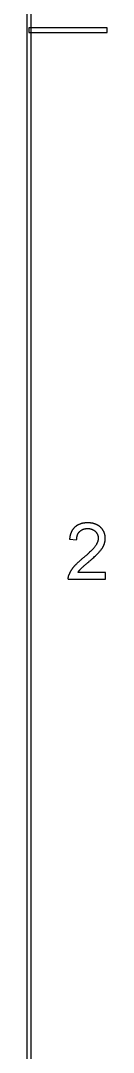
# Model space of a CAD drawing. Header units: millimetres. Extents: x -205 to 205, y -139 to 139.
# Drawn here: x 199.9 to 205, y -65.1 to 0.6 of the extents above; entities that cross this region are included whole.
import ezdxf

# ---------------------------------------------------------------- set-up
doc = ezdxf.new("R2010")
doc.units = ezdxf.units.MM
doc.layers.add('visible', color=7, linetype='Continuous', lineweight=30)

msp = doc.modelspace()

# ---------------------------------------------------------------- linework, layer by layer
at = {"layer": 'visible'}
for p, q in [((200.14, -133.473), (200.14, 133.473)), ((199.86, 133.193), (199.86, -133.193)), ((205, 0.14), (200, 0.14)), ((200, 0.14), (200, -0.14)), ((205, -0.14), (205, 0.14)), ((200, -0.14), (205, -0.14)), ((202.594, -32.426), (203.046, -32.473)), ((204.877, -34.563), (203.121, -34.563)), ((204.877, -34.985), (204.877, -34.563)), ((202.511, -34.985), (204.877, -34.985))]:
    msp.add_line(p, q, dxfattribs=at)
for points, knots in [([(203.815, -33.874), (204.288, -33.474), (204.492, -33.244), (204.696, -33.015), (204.784, -32.807), (204.872, -32.6), (204.872, -32.385), (204.872, -31.962), (204.572, -31.677), (204.271, -31.391), (203.756, -31.391), (203.246, -31.391), (202.943, -31.656), (202.64, -31.921), (202.594, -32.426)], [0, 0, 0, 1, 1, 2, 2, 3, 3, 4.965909, 4.965909, 6.931818, 6.931818, 8.879093, 8.879093, 10.826368, 10.826368, 10.826368]), ([(203.046, -32.473), (203.048, -32.136), (203.239, -31.945), (203.429, -31.755), (203.746, -31.755), (204.047, -31.755), (204.233, -31.934), (204.42, -32.114), (204.42, -32.375), (204.42, -32.624), (204.215, -32.904), (204.01, -33.183), (203.427, -33.662)], [0, 0, 0, 1, 1, 2, 2, 2.946154, 2.946154, 3.892308, 3.892308, 4.794249, 4.794249, 5.69619, 5.69619, 5.69619]), ([(203.427, -33.662), (203.051, -33.969), (202.852, -34.204), (202.653, -34.438), (202.562, -34.68)], [0, 0, 0, 1, 1, 2, 2, 2]), ([(203.121, -34.563), (203.195, -34.443), (203.307, -34.325), (203.419, -34.206), (203.815, -33.874)], [0, 0, 0, 1, 1, 2, 2, 2])]:
    msp.add_open_spline(points, degree=2, knots=knots, dxfattribs=at)
msp.add_open_spline([(202.511, -34.985), (202.506, -34.826), (202.562, -34.68)], degree=2, dxfattribs=at)

doc.saveas('drawing.dxf')
